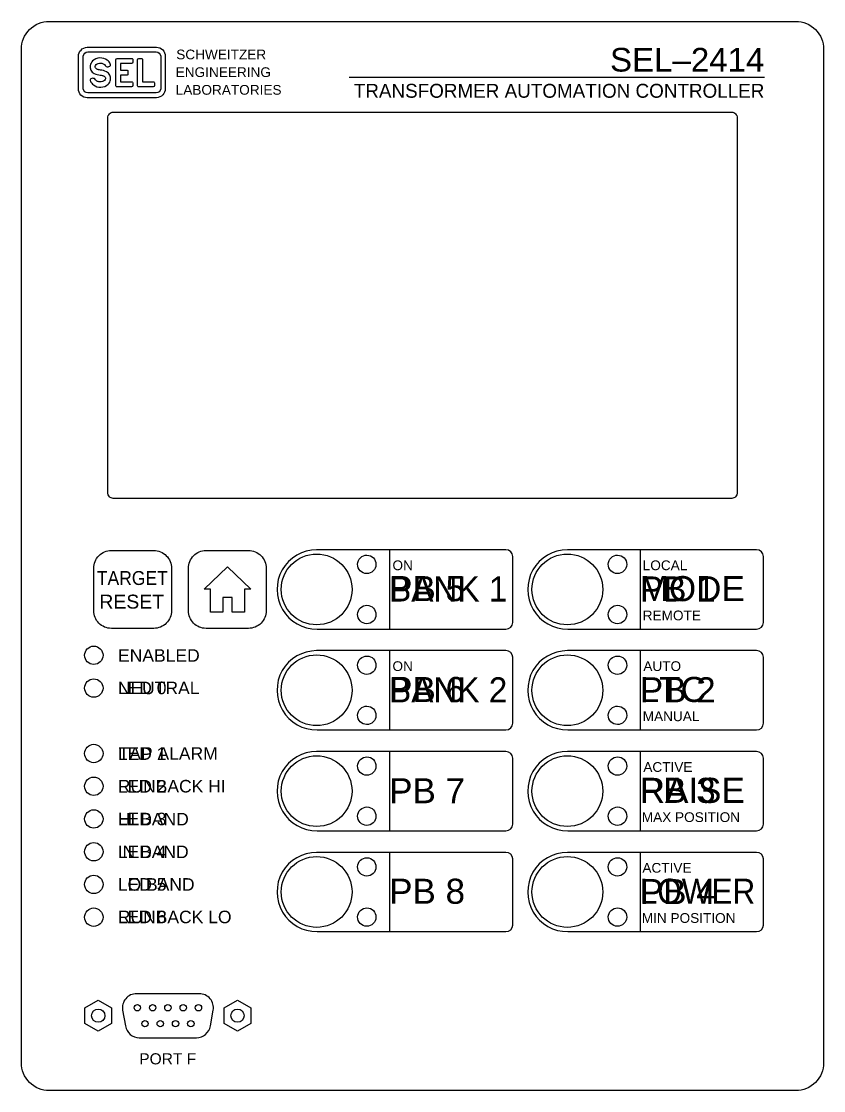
# Model space of a CAD drawing. Extents: x 0.3 to 23.7, y 0.2 to 17.5.
# Drawn here: x 1 to 6.67, y 1.43 to 8.99 of the extents above; entities that cross this region are included whole.
import ezdxf
from ezdxf.enums import TextEntityAlignment as Align

# ---------------------------------------------------------------- set-up
doc = ezdxf.new("R2010")
doc.units = 0
doc.header["$MEASUREMENT"] = 0
for name, color, linetype in [('6_01__0__NO_LTC___NO_CC', 7, 'CONTINUOUS'), ('6_02__1__NO_LTC___CC', 7, 'CONTINUOUS'), ('6_03__2__LTC___NO_CC', 7, 'CONTINUOUS'), ('6_04__3__LTC___CC', 7, 'CONTINUOUS'), ('7_00_____DWG', 7, 'CONTINUOUS')]:
    doc.layers.add(name, color=color, linetype=linetype)
doc.styles.add('ARIAL', font='arial.ttf')

msp = doc.modelspace()

# ---------------------------------------------------------------- linework, layer by layer
at = {"layer": '7_00_____DWG'}
for points in [[(1.1971, 8.9885), (6.4729, 8.9885, -0.414359), (6.6696, 8.7918), (6.6696, 1.6301, -0.41436), (6.4729, 1.4334), (1.1971, 1.4334, -0.414359), (1.0004, 1.6301), (1.0004, 8.7918, -0.41436)], [(1.4655, 8.8057), (1.9552, 8.8057, -0.41811), (2.0168, 8.7432), (2.0168, 8.5129, -0.404471), (1.9552, 8.4492), (1.4655, 8.4492, -0.41811), (1.4038, 8.5117), (1.4038, 8.7419, -0.404471)], [(1.985, 8.7434), (1.985, 8.5126, -0.387804), (1.9526, 8.483), (1.9526, 8.483), (1.4704, 8.483, -0.387804), (1.438, 8.5126), (1.438, 8.5126), (1.438, 8.7434, -0.387804), (1.4704, 8.773), (1.4704, 8.773), (1.9526, 8.773, -0.387804), (1.985, 8.7434)], [(1.5548, 8.7298, 0.192116), (1.5028, 8.709, 0.12608), (1.4864, 8.6776, 0.336344), (1.5157, 8.6207, 0.087668), (1.5579, 8.609, -0.022201), (1.5704, 8.607, -0.039737), (1.5794, 8.6042, -0.23043), (1.5946, 8.5892, -0.182747), (1.5932, 8.5772, -0.221111), (1.565, 8.5616, -0.058363), (1.5475, 8.5613, -0.13415), (1.5291, 8.5704, 0.006668), (1.5189, 8.5827, 0.085557), (1.5169, 8.5844, 0.231613), (1.4921, 8.5825, 0.170757), (1.4874, 8.5762, 0.118457), (1.4886, 8.5663, 0.153081), (1.5097, 8.5394, 0.186266), (1.5621, 8.524, 0.192116), (1.6141, 8.5448, 0.12608), (1.6305, 8.5762, 0.336344), (1.6012, 8.6331, 0.087668), (1.559, 8.6448, -0.022201), (1.5465, 8.6468, -0.039737), (1.5375, 8.6496, -0.23043), (1.5223, 8.6646, -0.182747), (1.5237, 8.6766, -0.221111), (1.5519, 8.6922, -0.058363), (1.5694, 8.6925, -0.13415), (1.5878, 8.6833, 0.006668), (1.598, 8.6711, 0.085557), (1.6, 8.6694, 0.231613), (1.6248, 8.6713, 0.170757), (1.6295, 8.6775, 0.118457), (1.6283, 8.6875, 0.153081), (1.6072, 8.7144, 0.186266)], [(1.7019, 8.6084), (1.7019, 8.5614), (1.7789, 8.5614, -0.424366), (1.7882, 8.5518), (1.7882, 8.5352, -0.404134), (1.7789, 8.5256), (1.6766, 8.5256, -0.432614), (1.6669, 8.5359), (1.6669, 8.7166, -0.396049), (1.6766, 8.7269), (1.7789, 8.7269, -0.424366), (1.7882, 8.7173), (1.7882, 8.7006, -0.404134), (1.7789, 8.691), (1.7019, 8.691), (1.7019, 8.6441), (1.747, 8.6441, -0.353971), (1.7536, 8.6359), (1.7536, 8.6359), (1.7536, 8.6166, -0.353971), (1.747, 8.6084)], [(1.8299, 8.7269), (1.8474, 8.7269, -0.432614), (1.8571, 8.7166), (1.8571, 8.5614), (1.9322, 8.5614, -0.424366), (1.9415, 8.5518), (1.9415, 8.5352, -0.404134), (1.9322, 8.5256), (1.8299, 8.5256, -0.432614), (1.8202, 8.5359), (1.8202, 8.7166, -0.396049)], [(1.65, 8.3468), (6.02, 8.3468, -0.414214), (6.0594, 8.3074), (6.0594, 5.6578, -0.414214), (6.02, 5.6184), (1.65, 5.6184, -0.414214), (1.6106, 5.6578), (1.6106, 8.3074, -0.414214)], [(1.6363, 5.2497), (1.9363, 5.2497, -0.414214), (2.0613, 5.1247), (2.0613, 4.8247, -0.414214), (1.9363, 4.6997), (1.6363, 4.6997, -0.414214), (1.5113, 4.8247), (1.5113, 5.1247, -0.414214)], [(2.3056, 5.2497), (2.6055, 5.2497, -0.414214), (2.7305, 5.1247), (2.7305, 4.8247, -0.414214), (2.6055, 4.6997), (2.3056, 4.6997, -0.414214), (2.1806, 4.8247), (2.1806, 5.1247, -0.414214)], [(3.0897, 4.6947), (4.424, 4.6947, 0.395104), (4.4738, 4.7414), (4.4738, 5.208, 0.395057), (4.424, 5.2547), (3.087, 5.2547, 1.004913)], [(4.8614, 4.6947), (6.1956, 4.6947, 0.395104), (6.2455, 4.7414), (6.2455, 5.208, 0.395057), (6.1956, 5.2547), (4.8586, 5.2547, 1.004913)], [(3.0897, 3.9821), (4.424, 3.9821, 0.395104), (4.4738, 4.0288), (4.4738, 4.4954, 0.395057), (4.424, 4.5421), (3.087, 4.5421, 1.004913)], [(4.8614, 3.9821), (6.1956, 3.9821, 0.395104), (6.2455, 4.0288), (6.2455, 4.4954, 0.395057), (6.1956, 4.5421), (4.8586, 4.5421, 1.004913)], [(3.0897, 3.2695), (4.424, 3.2695, 0.395104), (4.4738, 3.3162), (4.4738, 3.7828, 0.395057), (4.424, 3.8295), (3.087, 3.8295, 1.004913)], [(4.8614, 3.2695), (6.1956, 3.2695, 0.395104), (6.2455, 3.3162), (6.2455, 3.7828, 0.395057), (6.1956, 3.8295), (4.8586, 3.8295, 1.004913)], [(3.0897, 2.5569), (4.424, 2.5569, 0.395104), (4.4738, 2.6036), (4.4738, 3.0702, 0.395057), (4.424, 3.1169), (3.087, 3.1169, 1.004913)], [(4.8614, 2.5569), (6.1956, 2.5569, 0.395104), (6.2455, 2.6036), (6.2455, 3.0702, 0.395057), (6.1956, 3.1169), (4.8586, 3.1169, 1.004913)], [(1.8143, 2.1184), (1.8143, 2.1184, 0.466307), (1.7158, 2.0011), (1.7354, 1.8901, 0.36397), (1.8339, 1.8074), (2.2377, 1.8074), (2.2377, 1.8074, 0.36397), (2.3362, 1.8901), (2.3558, 2.0011, 0.466307), (2.2573, 2.1184)]]:
    msp.add_lwpolyline(points, format="xyb", close=True, dxfattribs=at)
for points in [[(6.251, 8.5921), (3.3166, 8.5921)], [(3.604, 4.6947), (3.604, 5.2547)], [(5.3756, 4.6947), (5.3756, 5.2547)], [(3.604, 3.9821), (3.604, 4.5421)], [(5.3756, 3.9821), (5.3756, 4.5421)], [(3.604, 3.2695), (3.604, 3.8295)], [(5.3756, 3.2695), (5.3756, 3.8295)], [(3.604, 2.5569), (3.604, 3.1169)], [(5.3756, 2.5569), (5.3756, 3.1169)]]:
    msp.add_lwpolyline(points, dxfattribs=at)
for points in [[(2.4908, 4.9188), (2.4232, 4.9188), (2.4232, 4.8142), (2.3368, 4.8142), (2.3368, 4.9773), (2.2926, 4.9773), (2.457, 5.1353), (2.6215, 4.9773), (2.5773, 4.9773), (2.5773, 4.8142), (2.4908, 4.8142)], [(1.5438, 2.0715), (1.6378, 2.0172), (1.6378, 1.9086), (1.5438, 1.8544), (1.4498, 1.9086), (1.4498, 2.0172)], [(2.5278, 2.0715), (2.6218, 2.0172), (2.6218, 1.9086), (2.5278, 1.8544), (2.4338, 1.9086), (2.4338, 2.0172)]]:
    msp.add_lwpolyline(points, close=True, dxfattribs=at)
for centre, radius in [((3.087, 4.9747), 0.25), ((4.8586, 4.9747), 0.25), ((1.5122, 4.5092), 0.065), ((3.087, 4.2621), 0.25), ((4.8586, 4.2621), 0.25), ((1.5122, 4.2779), 0.065), ((1.5122, 3.8153), 0.065), ((3.087, 3.5495), 0.25), ((4.8586, 3.5495), 0.25), ((1.5122, 3.584), 0.065), ((1.5122, 3.3527), 0.065), ((1.5122, 3.1214), 0.065), ((3.087, 2.8369), 0.25), ((4.8586, 2.8369), 0.25), ((1.5122, 2.8901), 0.065), ((1.5122, 2.6588), 0.065), ((1.8198, 2.0189), 0.0225), ((1.9278, 2.0189), 0.0225), ((2.0358, 2.0189), 0.0225), ((2.1438, 2.0189), 0.0225), ((2.2518, 2.0189), 0.0225), ((1.5438, 1.9629), 0.047), ((2.5278, 1.9629), 0.047), ((1.8738, 1.9069), 0.0225), ((1.9818, 1.9069), 0.0225), ((2.0898, 1.9069), 0.0225), ((2.1978, 1.9069), 0.0225)]:
    msp.add_circle(centre, radius, dxfattribs=at)
for centre in [(3.4413, 5.1519), (5.213, 5.1519), (3.4413, 4.7976), (5.213, 4.7976), (3.4413, 4.4393), (5.213, 4.4393), (3.4413, 4.085), (5.213, 4.085), (3.4413, 3.7267), (5.213, 3.7267), (3.4413, 3.3724), (5.213, 3.3724), (3.4413, 3.0141), (5.213, 3.0141), (3.4413, 2.6598), (5.213, 2.6598)]:
    msp.add_ellipse(centre, major_axis=(0.001, 0.065), ratio=0.999889, dxfattribs=at)

# ---------------------------------------------------------------- texts
at = {"layer": '6_01__0__NO_LTC___NO_CC', "style": 'ARIAL'}
for s, height, p in [('PB 5', 0.177, (3.5992, 4.892)), ('PB 1', 0.177, (5.3708, 4.8894)), ('LED 0', 0.0885, (1.6822, 4.2348)), ('PB 6', 0.177, (3.5992, 4.1794)), ('PB 2', 0.177, (5.3708, 4.1769)), ('LED 1', 0.0885, (1.6822, 3.7702)), ('LED 2', 0.0885, (1.6822, 3.5389)), ('PB 3', 0.177, (5.3708, 3.4665)), ('LED 3', 0.0885, (1.6822, 3.3089)), ('LED 4', 0.0885, (1.6822, 3.0763)), ('LED 5', 0.0885, (1.6822, 2.8463)), ('PB 4', 0.177, (5.3708, 2.7511)), ('LED 6', 0.0885, (1.6822, 2.6164))]:
    msp.add_text(s, height=height, dxfattribs=at).set_placement(p)
at = {"layer": '6_02__1__NO_LTC___CC', "style": 'ARIAL'}
for s, height, p in [('PB 5', 0.177, (3.5992, 4.892)), ('PB 1', 0.177, (5.3708, 4.8894)), ('LED 0', 0.0885, (1.6822, 4.2348)), ('PB 6', 0.177, (3.5992, 4.1794)), ('PB 2', 0.177, (5.3708, 4.1769)), ('LED 1', 0.0885, (1.6822, 3.7702)), ('LED 2', 0.0885, (1.6822, 3.5389)), ('PB 3', 0.177, (5.3708, 3.4665)), ('LED 3', 0.0885, (1.6822, 3.3089)), ('LED 4', 0.0885, (1.6822, 3.0763)), ('LED 5', 0.0885, (1.6822, 2.8463)), ('PB 4', 0.177, (5.3708, 2.7511)), ('LED 6', 0.0885, (1.6822, 2.6164))]:
    msp.add_text(s, height=height, dxfattribs=at).set_placement(p)
at = {"layer": '6_03__2__LTC___NO_CC', "style": 'ARIAL'}
for s, height, p in [('ON', 0.06883, (3.6228, 5.1108)), ('LOCAL', 0.06883, (5.3912, 5.1108)), ('MODE', 0.177, (5.3705, 4.8919)), ('REMOTE', 0.06883, (5.3912, 4.7565)), ('ON', 0.06883, (3.6228, 4.3983)), ('AUTO', 0.06883, (5.3955, 4.3983)), ('NEUTRAL', 0.0885, (1.6819, 4.2347)), ('LTC', 0.177, (5.3705, 4.1794)), ('MANUAL', 0.06883, (5.3912, 4.0439)), ('TAP ALARM', 0.0885, (1.6874, 3.7714)), ('ACTIVE', 0.06883, (5.3955, 3.6856)), ('RUNBACK HI', 0.0885, (1.6819, 3.5401)), ('RAISE', 0.177, (5.3705, 3.4665)), ('MAX POSITION', 0.068833, (5.3846, 3.3313)), ('HI BAND', 0.0885, (1.6819, 3.3076)), ('IN BAND', 0.0885, (1.6812, 3.0763)), ('ACTIVE', 0.06883, (5.3889, 2.9731)), ('LO BAND', 0.0885, (1.6819, 2.8462)), ('RUNBACK LO', 0.0885, (1.6819, 2.6163)), ('MIN POSITION', 0.068833, (5.3846, 2.6187))]:
    msp.add_text(s, height=height, dxfattribs=at).set_placement(p)
for s, width, p in [('BANK 1', 0.95, (3.5988, 4.8894)), ('BANK 2', 0.95, (3.5988, 4.1768)), ('LOWER', 0.9, (5.3705, 2.7536))]:
    msp.add_text(s, height=0.177, dxfattribs=dict(at, width=width)).set_placement(p)
at = {"layer": '6_04__3__LTC___CC', "style": 'ARIAL'}
for s, height, p in [('ON', 0.06883, (3.6228, 5.1108)), ('LOCAL', 0.06883, (5.3912, 5.1108)), ('MODE', 0.177, (5.3705, 4.8919)), ('REMOTE', 0.06883, (5.3912, 4.7565)), ('ON', 0.06883, (3.6228, 4.3983)), ('AUTO', 0.06883, (5.3955, 4.3983)), ('NEUTRAL', 0.0885, (1.6819, 4.2347)), ('LTC', 0.177, (5.3705, 4.1794)), ('MANUAL', 0.06883, (5.3912, 4.0439)), ('TAP ALARM', 0.0885, (1.6874, 3.7714)), ('ACTIVE', 0.06883, (5.3955, 3.6856)), ('RUNBACK HI', 0.0885, (1.6819, 3.5401)), ('RAISE', 0.177, (5.3705, 3.4665)), ('MAX POSITION', 0.068833, (5.3846, 3.3313)), ('HI BAND', 0.0885, (1.6819, 3.3076)), ('IN BAND', 0.0885, (1.6812, 3.0763)), ('ACTIVE', 0.06883, (5.3889, 2.9731)), ('LO BAND', 0.0885, (1.6819, 2.8462)), ('RUNBACK LO', 0.0885, (1.6819, 2.6163)), ('MIN POSITION', 0.068833, (5.3846, 2.6187))]:
    msp.add_text(s, height=height, dxfattribs=at).set_placement(p)
for s, width, p in [('BANK 1', 0.95, (3.5988, 4.8894)), ('BANK 2', 0.95, (3.5988, 4.1768)), ('LOWER', 0.9, (5.3705, 2.7536))]:
    msp.add_text(s, height=0.177, dxfattribs=dict(at, width=width)).set_placement(p)
at = {"layer": '7_00_____DWG', "style": 'ARIAL'}
for s, height, p in [('SCHWEITZER', 0.06883, (2.0947, 8.7203)), ('ENGINEERING', 0.068833, (2.0909, 8.5953)), ('LABORATORIES', 0.068833, (2.0909, 8.4703)), ('RESET', 0.09833, (1.5513, 4.8395)), ('ENABLED', 0.0885, (1.6835, 4.464)), ('PB 7', 0.177, (3.5995, 3.4638)), ('PB 8', 0.177, (3.5995, 2.7536)), ('PORT F', 0.07867, (1.8332, 1.6187))]:
    msp.add_text(s, height=height, dxfattribs=at).set_placement(p)
msp.add_text('SEL–2414', height=0.16717, dxfattribs=at).set_placement((6.251, 8.634), align=Align.RIGHT)
at = {"layer": '7_00_____DWG', "style": 'ARIAL', "width": 0.97}
msp.add_text('TRANSFORMER AUTOMATION CONTROLLER', height=0.098333, dxfattribs=at).set_placement((6.251, 8.4488), align=Align.RIGHT)
at = {"layer": '7_00_____DWG', "style": 'ARIAL', "width": 0.9}
msp.add_text('TARGET', height=0.09833, dxfattribs=at).set_placement((1.5337, 5.0062))

doc.saveas('drawing.dxf')
